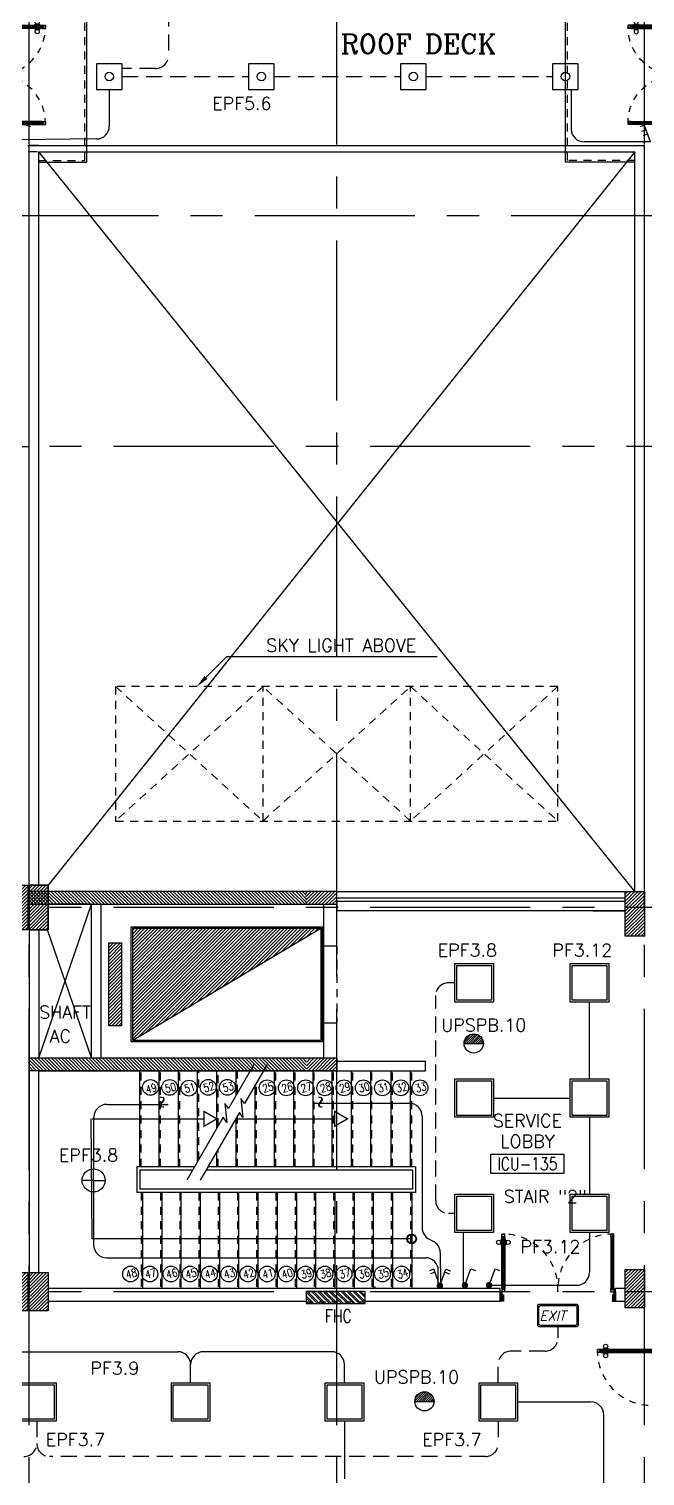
# Model space of a CAD drawing. Extents: x -0.3 to 93.5, y -1.1 to 78.4.
# Drawn here: x 41.01 to 50.62, y 34.09 to 56.69 of the extents above; entities that cross this region are included whole.
import ezdxf
from ezdxf.enums import TextEntityAlignment as Align

# ---------------------------------------------------------------- set-up
doc = ezdxf.new("R2010")
doc.units = 0
doc.header["$MEASUREMENT"] = 0
for name, pattern in [('CENTERX2', [4, 2.5, -0.5, 0.5, -0.5]), ('HIDDEN', [0.375, 0.25, -0.125]), ('HIDDEN2', [0.1875, 0.125, -0.0625])]:
    doc.linetypes.add(name, pattern=pattern)
doc.layers.get('0').update_dxf_attribs({"linetype": 'CONTINUOUS'})
for name, color, linetype in [('AXES', 11, 'CENTERX2'), ('COL', 11, 'CONTINUOUS'), ('DOOR', 7, 'CONTINUOUS'), ('E-CLINE', 2, 'CONTINUOUS'), ('E-HLINE', 2, 'HIDDEN'), ('E-LITE', 4, 'CONTINUOUS'), ('E-SWITCH', 4, 'CONTINUOUS'), ('E-TEXT', 4, 'CONTINUOUS'), ('E-TRXT', 4, 'CONTINUOUS'), ('EL-LITE', 4, 'CONTINUOUS'), ('FHC', 11, 'CONTINUOUS'), ('HAT', 11, 'CONTINUOUS'), ('HIDDEN', 11, 'HIDDEN2'), ('INSUL', 11, 'CONTINUOUS'), ('LIFTS', 11, 'CONTINUOUS'), ('RM-BOX', 11, 'CONTINUOUS'), ('RM-IND', 11, 'CONTINUOUS'), ('RM-NAME', 11, 'CONTINUOUS'), ('RM-NO', 11, 'CONTINUOUS'), ('ROOF', 11, 'CONTINUOUS'), ('SHAFT', 11, 'CONTINUOUS'), ('STR', 11, 'CONTINUOUS'), ('WALL', 11, 'CONTINUOUS')]:
    doc.layers.add(name, color=color, linetype=linetype)
doc.styles.add('ITALICC', font='italicc')
doc.styles.add('ROMANC', font='romanc', dxfattribs={"height": 0.1})
doc.styles.add('ROMANS', font='ROMANS.shx', dxfattribs={"width": 0.6})
pattern_1 = [(135, (341.528535, -18.041005), (0.0265165043, 0.0265165043), [])]
pattern_2 = [(45, (-276011.783146, -57293.012927), (-0.0265165042945, 0.0265165042945), [])]

# ---------------------------------------------------------------- blocks, each defined once
blk = doc.blocks.new('L42')
at = {"layer": 'E-LITE'}
for p, q in [((0.3, 0.3), (-0.3, 0.3)), ((-0.3, 0.3), (-0.3, -0.3)), ((0.3, -0.3), (0.3, 0.3)), ((-0.3, -0.3), (0.3, -0.3))]:
    blk.add_line(p, q, dxfattribs=at)
at = {"layer": 'E-LITE', "color": 8}
blk.add_lwpolyline([(-0.27, 0.27), (-0.27, -0.27), (0.27, -0.27), (0.27, 0.27)], close=True, dxfattribs=at)
blk = doc.blocks.new('RM1')
at = {"layer": 'RM-BOX'}
blk.add_lwpolyline([(570, -200), (-570, -200), (-570, -500), (570, -500)], close=True, dxfattribs=at)
at = {"layer": 'RM-NAME', "style": 'ROMANS'}
for tag, p in [('ROOMNAME1', (0, 324)), ('ROOMNAME2', (0, 0))]:
    blk.add_attdef(tag, text='', height=200, dxfattribs=at).set_placement(p, align=Align.MIDDLE)
at = {"layer": 'RM-NO', "style": 'ROMANS', "width": 0.8}
blk.add_attdef('ROOMNO', text='', height=200, dxfattribs=at).set_placement((0, -350), align=Align.MIDDLE)
blk = doc.blocks.new('A$C272A55A0')
at = {"layer": 'DOOR', "color": 0, "linetype": 'ByBlock'}
for p, q in [((0, 900), (0, 1050)), ((50, 1050), (0, 1050)), ((25, 950), (50, 950)), ((25, 900), (25, 950)), ((50, 950), (50, 1050)), ((1750, 950), (1750, 1050)), ((1750, 1050), (1800, 1050)), ((1775, 950), (1750, 950)), ((1775, 900), (1775, 950)), ((1800, 1050), (1800, 900)), ((0, 900), (25, 900)), ((75, 900), (25, 900)), ((25, 850), (25, 900)), ((42, 850), (25, 850)), ((58, 870), (42, 870)), ((42, 870), (42, 850)), ((58, 850), (58, 870)), ((75, 850), (58, 850)), ((75, 900), (75, 850)), ((1725, 900), (1775, 900)), ((1725, 900), (1725, 850)), ((1725, 850), (1742, 850)), ((1742, 870), (1758, 870)), ((1742, 850), (1742, 870)), ((1758, 870), (1758, 850)), ((1758, 850), (1775, 850)), ((1800, 900), (1775, 900)), ((1775, 850), (1775, 900)), ((25, 50), (42, 50)), ((25, 50), (25, 0)), ((25, 0), (75, 0)), ((75, 0), (25, 0)), ((42, 50), (42, 30)), ((42, 30), (58, 30)), ((58, 50), (75, 50)), ((58, 50), (58, 30)), ((75, 50), (75, 0)), ((1718, 160), (1709, 160)), ((1709, 95), (1709, 160)), ((1718, 95), (1709, 95)), ((1725, 173), (1718, 173)), ((1718, 173), (1718, 83)), ((1718, 95), (1718, 160)), ((1725, 83), (1718, 83)), ((1742, 50), (1725, 50)), ((1725, 50), (1725, 0)), ((1775, 0), (1725, 0)), ((1725, 0), (1775, 0)), ((1742, 50), (1742, 30)), ((1758, 30), (1742, 30)), ((1775, 50), (1758, 50)), ((1758, 50), (1758, 30)), ((1775, 173), (1782, 173)), ((1775, 83), (1782, 83)), ((1775, 50), (1775, 0)), ((1782, 173), (1782, 83)), ((1782, 160), (1791, 160)), ((1782, 95), (1782, 160)), ((1782, 95), (1791, 95)), ((1791, 95), (1791, 160))]:
    blk.add_line(p, q, dxfattribs=at)
at = {"layer": 'DOOR', "color": 9, "linetype": 'ByBlock'}
for p, q in [((50, 1050), (0, 1010)), ((50, 1050), (0, 937)), ((50, 1050), (37, 950)), ((1750, 1050), (1800, 1010)), ((1750, 1050), (1800, 937)), ((1750, 1050), (1763, 950))]:
    blk.add_line(p, q, dxfattribs=at)
at = {"layer": 'DOOR', "linetype": 'ByBlock'}
for p, q in [((25, 850), (25, 50)), ((42, 850), (42, 50)), ((58, 850), (58, 50)), ((75, 50), (75, 850)), ((1725, 50), (1725, 850)), ((1742, 850), (1742, 50)), ((1758, 850), (1758, 50)), ((1775, 850), (1775, 50))]:
    blk.add_line(p, q, dxfattribs=at)
at = {"layer": 'DOOR', "color": 0, "linetype": 'ByBlock'}
for centre in [(1676, 128), (1824, 128)]:
    blk.add_circle(centre, 32.4, dxfattribs=at)
at = {"layer": 'DOOR', "color": 9, "linetype": 'ByBlock'}
for centre, radius, start, end in [((50, 1050), 54.4, 203.2074, 270), ((50, 1050), 74.4, 227.7764, 270), ((50, 1050), 94.4, 238.0182, 270), ((50, 1050), 114, 244.0838, 257.3774), ((50, 1050), 134, 248.1598, 259.28), ((50, 1050), 154, 251.1053, 256.2858), ((50, 1050), 34.4, 180, 270), ((50, 1050), 14.4, 180, 270), ((1750, 1050), 14.4, 270, 0), ((1750, 1050), 34.4, 270, 0), ((1750, 1050), 54.4, 270, 336.7926), ((1750, 1050), 74.4, 270, 312.2236), ((1750, 1050), 94.4, 270, 301.9818), ((1750, 1050), 114, 282.6226, 295.9162), ((1750, 1050), 134, 280.72, 291.8402), ((1750, 1050), 154, 283.7142, 288.8947)]:
    blk.add_arc(centre, radius, start, end, dxfattribs=at)
at = {"layer": 'DOOR', "linetype": 'HIDDEN', "ltscale": 0.5}
for centre, start, end in [((50, 851), 268.3174, 3.2965), ((1750, 851), 176.7035, 271.6826)]:
    blk.add_arc(centre, 851, start, end, dxfattribs=at)
at = {"layer": 'WALL', "linetype": 'ByBlock'}
blk.add_line((1800, 900), (1800, 1050), dxfattribs=at)
blk = doc.blocks.new('C5V')
at = {"layer": 'HAT'}
h = blk.add_hatch(dxfattribs=at)
h.set_pattern_fill('ANSI31', color=256, scale=300, style=0)
h.set_pattern_definition([(45, (-249196.182, -54711.005), (-26.5165043, 26.5165043), [])])
h.paths.add_polyline_path([(-20, 600), (-320, 600), (-320, 300), (-20, 300)])
h.paths.add_polyline_path([(-20, 300), (-320, 300), (-320, 0), (-20, 0)])
h = blk.add_hatch(dxfattribs=at)
h.set_pattern_fill('ANSI31', color=256, scale=300, style=0)
h.set_pattern_definition([(45, (-248876.182, -54711.005), (-26.5165043, 26.5165043), [])])
h.paths.add_polyline_path([(300, 600), (0, 600), (0, 300), (300, 300)])
h.paths.add_polyline_path([(300, 300), (0, 300), (0, 0), (300, 0)])
at = {"layer": 'COL'}
for points in [[(-20, 600), (-20, 0), (-320, 0), (-320, 600)], [(300, 600), (300, 0), (0, 0), (0, 600)]]:
    blk.add_lwpolyline(points, close=True, dxfattribs=at)
blk = doc.blocks.new('C11')
at = {"layer": 'HAT'}
h = blk.add_hatch(dxfattribs=at)
h.set_pattern_fill('ANSI31', color=256, scale=300, style=0)
h.set_pattern_definition([(45, (-248556.182, -75061.005), (-26.5165043, 26.5165043), [])])
h.paths.add_polyline_path([(300, 700), (0, 700), (0, 350), (300, 350)])
h.paths.add_polyline_path([(300, 350), (0, 350), (0, 0), (300, 0)])
at = {"layer": 'COL'}
blk.add_lwpolyline([(300, 700), (300, 0), (0, 0), (0, 700)], close=True, dxfattribs=at)
blk = doc.blocks.new('C11D')
at = {"layer": 'COL', "linetype": 'ByBlock'}
for p in [(-320, 0), (0, 0)]:
    blk.add_blockref('C11', p, dxfattribs=at)
blk = doc.blocks.new('A$C1DFA4FE8')
at = {"layer": 'DOOR', "color": 0, "linetype": 'ByBlock'}
for p, q in [((0, 1631), (0, 1581)), ((0, 1581), (0, 1631)), ((50, 1631), (0, 1631)), ((30, 1614), (30, 1598)), ((50, 1614), (30, 1614)), ((50, 1598), (30, 1598)), ((50, 1631), (50, 1614)), ((50, 1598), (50, 1581)), ((750, 1614), (750, 1631)), ((750, 1631), (800, 1631)), ((770, 1614), (750, 1614)), ((750, 1581), (750, 1598)), ((750, 1598), (770, 1598)), ((770, 1598), (770, 1614)), ((950, 1656), (800, 1656)), ((800, 1656), (800, 1631)), ((800, 1581), (800, 1631)), ((800, 1631), (850, 1631)), ((850, 1631), (850, 1606)), ((850, 1606), (950, 1606)), ((950, 1606), (950, 1656)), ((50, 1581), (0, 1581)), ((800, 1581), (750, 1581)), ((0, 81), (0, 131)), ((0, 131), (0, 81)), ((50, 131), (0, 131)), ((50, 81), (0, 81)), ((30, 98), (30, 114)), ((50, 114), (30, 114)), ((50, 98), (30, 98)), ((50, 114), (50, 131)), ((50, 81), (50, 98)), ((83, 131), (83, 138)), ((173, 138), (83, 138)), ((83, 81), (83, 74)), ((173, 74), (83, 74)), ((95, 138), (95, 147)), ((95, 147), (160, 147)), ((95, 138), (160, 138)), ((95, 74), (95, 65)), ((95, 74), (160, 74)), ((95, 65), (160, 65)), ((160, 138), (160, 147)), ((160, 74), (160, 65)), ((173, 131), (173, 138)), ((173, 81), (173, 74)), ((750, 131), (750, 114)), ((800, 131), (750, 131)), ((750, 114), (770, 114)), ((750, 98), (750, 81)), ((770, 98), (750, 98)), ((750, 81), (800, 81)), ((770, 114), (770, 98)), ((800, 131), (800, 81)), ((800, 56), (800, 81)), ((800, 81), (850, 81)), ((950, 56), (800, 56)), ((850, 106), (950, 106)), ((850, 81), (850, 106)), ((950, 106), (950, 56))]:
    blk.add_line(p, q, dxfattribs=at)
at = {"layer": 'DOOR', "linetype": 'ByBlock'}
for p, q in [((750, 1631), (50, 1631)), ((750, 1614), (50, 1614)), ((750, 1598), (50, 1598)), ((50, 1581), (750, 1581)), ((50, 131), (750, 131)), ((750, 114), (50, 114)), ((750, 98), (50, 98)), ((750, 81), (50, 81))]:
    blk.add_line(p, q, dxfattribs=at)
at = {"layer": 'DOOR', "color": 9, "linetype": 'ByBlock'}
for p, q in [((950, 1606), (837, 1656)), ((950, 1606), (850, 1619)), ((950, 1606), (910, 1656)), ((950, 106), (837, 56)), ((950, 106), (850, 93)), ((950, 106), (910, 56))]:
    blk.add_line(p, q, dxfattribs=at)
at = {"layer": 'DOOR', "color": 0, "linetype": 'ByBlock'}
for centre in [(128, 179), (128, 32)]:
    blk.add_circle(centre, 32.4, dxfattribs=at)
at = {"layer": 'DOOR', "linetype": 'HIDDEN', "ltscale": 0.5}
for centre, start, end in [((752, 1606), 178.0938, 273.7249), ((752, 106), 86.2751, 181.9062)]:
    blk.add_arc(centre, 752, start, end, dxfattribs=at)
at = {"layer": 'DOOR', "color": 9, "linetype": 'ByBlock'}
for centre, radius, start, end in [((950, 1606), 154, 161.1053, 166.2858), ((950, 1606), 134, 158.1598, 169.28), ((950, 1606), 114, 154.0838, 167.3774), ((950, 1606), 94.4, 148.0182, 180), ((950, 1606), 74.4, 137.7764, 180), ((950, 1606), 54.4, 113.2074, 180), ((950, 1606), 34.4, 90, 180), ((950, 1606), 14.4, 90, 180), ((950, 106), 154, 193.7142, 198.8947), ((950, 106), 134, 190.72, 201.8402), ((950, 106), 114, 192.6226, 205.9162), ((950, 106), 94.4, 180, 211.9818), ((950, 106), 74.4, 180, 222.2236), ((950, 106), 54.4, 180, 246.7926), ((950, 106), 34.4, 180, 270), ((950, 106), 14.4, 180, 270)]:
    blk.add_arc(centre, radius, start, end, dxfattribs=at)
blk = doc.blocks.new('fe-door')
at = {"layer": 'DOOR', "color": 0, "linetype": 'ByBlock'}
for p, q in [((-900, 1775), (-900, 1725)), ((-900, 1725), (-900, 1775)), ((-850, 1775), (-900, 1775)), ((-850, 1725), (-900, 1725)), ((-870, 1758), (-870, 1742)), ((-850, 1758), (-870, 1758)), ((-850, 1742), (-870, 1742)), ((-850, 1775), (-850, 1758)), ((-850, 1742), (-850, 1725)), ((-818, 1775), (-818, 1782)), ((-728, 1782), (-818, 1782)), ((-818, 1725), (-818, 1718)), ((-728, 1718), (-818, 1718)), ((-805, 1782), (-805, 1791)), ((-805, 1791), (-740, 1791)), ((-805, 1782), (-740, 1782)), ((-805, 1718), (-805, 1709)), ((-805, 1718), (-740, 1718)), ((-805, 1709), (-740, 1709)), ((-740, 1782), (-740, 1791)), ((-740, 1718), (-740, 1709)), ((-728, 1775), (-728, 1782)), ((-728, 1725), (-728, 1718)), ((-50, 1758), (-50, 1775)), ((-50, 1775), (0, 1775)), ((-30, 1758), (-50, 1758)), ((-50, 1725), (-50, 1742)), ((-50, 1742), (-30, 1742)), ((0, 1725), (-50, 1725)), ((-30, 1742), (-30, 1758)), ((150, 1800), (0, 1800)), ((0, 1800), (0, 1775)), ((0, 1725), (0, 1775)), ((0, 1775), (150, 1775)), ((150, 1775), (150, 1800)), ((0, 75), (0, 25)), ((0, 75), (50, 75)), ((0, 0), (0, 25)), ((0, 25), (50, 25)), ((150, 25), (0, 25)), ((0, 0), (150, 0)), ((30, 58), (30, 42)), ((50, 58), (30, 58)), ((30, 42), (50, 42)), ((50, 75), (50, 58)), ((50, 42), (50, 25)), ((150, 25), (150, 0)), ((850, 58), (850, 75)), ((850, 75), (900, 75)), ((850, 58), (870, 58)), ((850, 25), (850, 42)), ((850, 42), (870, 42)), ((850, 25), (900, 25)), ((870, 42), (870, 58)), ((900, 25), (900, 75)), ((900, 75), (900, 25))]:
    blk.add_line(p, q, dxfattribs=at)
at = {"layer": 'DOOR', "linetype": 'ByBlock'}
for p, q in [((-50, 1775), (-850, 1775)), ((-50, 1758), (-850, 1758)), ((-50, 1742), (-850, 1742)), ((-850, 1725), (-50, 1725)), ((850, 75), (50, 75)), ((50, 58), (850, 58)), ((50, 42), (850, 42)), ((50, 25), (850, 25))]:
    blk.add_line(p, q, dxfattribs=at)
at = {"layer": 'DOOR', "color": 0, "linetype": 'ByBlock'}
for centre in [(-773, 1824), (-773, 1676)]:
    blk.add_circle(centre, 32.4, dxfattribs=at)
at = {"layer": 'DOOR', "linetype": 'HIDDEN', "ltscale": 0.5}
for centre, start, end in [((-49, 1750), 178.3174, 273.2965), ((49, 50), 358.3174, 93.2965)]:
    blk.add_arc(centre, 851, start, end, dxfattribs=at)
at = {"layer": 'WALL'}
for p, q in [((0, 1800), (150, 1800)), ((0, 0), (150, 0))]:
    blk.add_line(p, q, dxfattribs=at)
at = {"layer": 'WALL', "linetype": 'ByBlock'}
blk.add_line((0, 1800), (150, 1800), dxfattribs=at)
blk = doc.blocks.new('EXIT')
at = {"layer": 'E-LITE', "color": 4}
for p, q in [((-0.32, 0.15), (-0.32, -0.15)), ((0.3, 0.17), (-0.3, 0.17)), ((0.32, -0.15), (0.32, 0.15)), ((-0.3, -0.17), (0.3, -0.17))]:
    blk.add_line(p, q, dxfattribs=at)
at = {"layer": 'E-LITE', "color": 8}
for p, q in [((-0.3, 0.13), (-0.3, -0.13)), ((0.28, 0.15), (-0.28, 0.15)), ((0.3, -0.13), (0.3, 0.13)), ((-0.28, -0.15), (0.28, -0.15))]:
    blk.add_line(p, q, dxfattribs=at)
at = {"layer": 'E-LITE', "color": 4}
for centre, start, end in [((-0.3, 0.15), 90, 180), ((0.3, 0.15), 360, 90), ((-0.3, -0.15), 180, 270), ((0.3, -0.15), 270, 0)]:
    blk.add_arc(centre, 0.02, start, end, dxfattribs=at)
at = {"layer": 'E-LITE', "color": 8}
for centre, start, end in [((-0.28, 0.13), 90, 180), ((0.28, 0.13), 0, 90), ((-0.28, -0.13), 180, 270), ((0.28, -0.13), 270, 0)]:
    blk.add_arc(centre, 0.02, start, end, dxfattribs=at)
at = {"layer": 'E-LITE', "color": 5, "style": 'ITALICC'}
blk.add_text('EXIT', height=0.15, dxfattribs=at).set_placement((-0.284, -0.078))
blk = doc.blocks.new('2G2W')
for p, q in [((0, 0), (0.517, 0.188)), ((0, 0), (0.517, -0.188)), ((0.423, 0.154), (0.372, 0.295)), ((0.517, 0.188), (0.466, 0.329)), ((0.423, -0.154), (0.372, -0.295)), ((0.517, -0.188), (0.466, -0.329))]:
    blk.add_line(p, q)
at = {"const_width": 0.1}
blk.add_lwpolyline([(-0.05, 0, 1), (0.05, 0, 1)], format="xyb", close=True, dxfattribs=at)
blk = doc.blocks.new('1G1W')
for p, q in [((0, 0), (0.55, 0)), ((0.55, 0), (0.55, -0.15))]:
    blk.add_line(p, q)
at = {"const_width": 0.1}
blk.add_lwpolyline([(-0.05, 0, 1), (0.05, 0, 1)], format="xyb", close=True, dxfattribs=at)
blk = doc.blocks.new('EL')
at = {"layer": 'EL-LITE'}
h = blk.add_hatch(dxfattribs=at)
h.set_pattern_fill('ANSI31', color=4, scale=0.2, style=0)
h.set_pattern_definition([(45, (587.071197, 567.777136), (-0.0176776695, 0.0176776695), [])])
h.paths.add_polyline_path([(0.15, 0, 1), (-0.15, 0)])
at = {"layer": 'EL-LITE', "color": 4}
blk.add_line((-0.15, 0), (0.15, 0), dxfattribs=at)
blk.add_circle((0, 0), 0.15, dxfattribs=at)

msp = doc.modelspace()

# ---------------------------------------------------------------- hatches: boundary and pattern name
at = {"layer": 'FHC', "linetype": 'ByBlock', "ltscale": 0.3}
h = msp.add_hatch(dxfattribs=at)
h.set_pattern_fill('ANSI32', color=11, scale=175, style=0)
h.set_pattern_definition([(135, (278.453535, 5.733995), (0.046403883, 0.046403883), []), (135, (278.4226, 5.733995), (0.046403883, 0.046403883), [])])
h.paths.add_polyline_path([(45.3374, 36.785), (45.3374, 36.975), (46.2574, 36.975), (46.2574, 36.785)])
h.paths.add_polyline_path([(46.47, 36.3639), (46.47, 36.7847), (46.2075, 36.7847), (46.2075, 36.3639)], flags=9)
at = {"layer": 'HAT'}
h = msp.add_hatch(dxfattribs=at)
h.set_pattern_fill('ANSI31', color=256, scale=0.3, style=0)
h.set_pattern_definition(pattern_1)
h.paths.add_polyline_path([(45.3374, 43.22), (45.3374, 43.02), (41.0124, 43.02), (41.0124, 43.22)])
h = msp.add_hatch(dxfattribs=at)
h.set_pattern_fill('ANSI31', color=256, scale=0.3, style=0)
h.set_pattern_definition(pattern_2)
h.paths.add_polyline_path([(45.8124, 43.22), (45.3281, 43.22), (45.3281, 43.02), (45.8124, 43.02), (45.8124, 43.0807)])
h = msp.add_hatch(dxfattribs=at)
h.set_pattern_fill('ANSI31', color=256, scale=0.3, style=0)
h.set_pattern_definition(pattern_2)
h.paths.add_polyline_path([(43.4124, 42.645), (42.6312, 42.645), (42.6312, 41.77), (43.4124, 41.77)])
h.paths.add_polyline_path([(44.6124, 42.645), (43.4124, 42.645), (43.4124, 41.77), (44.0961, 41.77), (44.6124, 42.0781)])
h.paths.add_polyline_path([(43.4124, 41.77), (42.6312, 41.77), (42.6312, 40.8959), (43.4124, 41.362)])
h.paths.add_polyline_path([(44.0961, 41.77), (43.4124, 41.77), (43.4124, 41.362)])
h.paths.add_polyline_path([(45.5624, 42.645), (44.6124, 42.645), (44.6124, 42.0781)])
h.paths.add_polyline_path([(44.2511, 41.6614), (44.2511, 41.9786), (44.4311, 41.9786), (44.4311, 41.6614)], flags=9)
h = msp.add_hatch(dxfattribs=at)
h.set_pattern_fill('ANSI31', color=256, scale=0.3, style=0)
h.set_pattern_definition(pattern_2)
h.paths.add_polyline_path([(42.4562, 41.77), (42.2562, 41.77), (42.2562, 41.12), (42.4562, 41.12)])
h.paths.add_polyline_path([(42.4562, 42.42), (42.2562, 42.42), (42.2562, 41.77), (42.4562, 41.77)])
h = msp.add_hatch(dxfattribs=at)
h.set_pattern_fill('ANSI31', color=256, scale=0.3, style=0)
h.set_pattern_definition(pattern_1)
h.paths.add_polyline_path([(41.0124, 40.42), (41.0124, 40.62), (45.3374, 40.62), (45.3374, 40.42)])
h = msp.add_hatch(dxfattribs=at)
h.set_pattern_fill('ANSI31', color=256, scale=0.3, style=0)
h.set_pattern_definition(pattern_2)
h.paths.add_polyline_path([(45.8124, 40.62), (45.339, 40.62), (45.339, 40.57), (45.8124, 40.57)])
h.paths.add_polyline_path([(45.8124, 40.57), (45.339, 40.57), (45.339, 40.42), (45.8124, 40.42)])
h = msp.add_hatch(dxfattribs=at)
h.set_pattern_fill('ANSI31', color=256, scale=0.3, style=0)
h.set_pattern_definition([(45, (-250.22383, -18.041005), (-0.0265165043, 0.0265165043), [])])
h.paths.add_polyline_path([(50.6124, 37.32), (50.3124, 37.32), (50.3124, 36.97), (50.6124, 36.97)])
h.paths.add_polyline_path([(50.6124, 36.97), (50.3124, 36.97), (50.3124, 36.72), (50.6124, 36.72)])

# ---------------------------------------------------------------- linework, layer by layer
at = {"layer": 'AXES'}
for p, q in [((45.8124, -1.1143), (45.8124, 77.6984)), ((41.0124, -1.1143), (41.0124, 77.3484)), ((50.6124, -1.1143), (50.6124, 77.3484)), ((83.0324, 53.77), (40.7424, 53.77)), ((24.7924, 50.17), (41.0124, 50.17)), ((92.8324, 50.17), (40.7424, 50.17)), ((92.8324, 42.97), (24.7924, 42.97)), ((92.8324, 42.97), (40.7424, 42.97)), ((92.8324, 36.97), (40.7424, 36.97))]:
    msp.add_line(p, q, dxfattribs=at)
at = {"layer": 'COL'}
for points in [[(41.0124, 43.22), (41.0124, 43.02), (45.8124, 43.02), (45.8124, 43.22)], [(45.8124, 40.42), (41.0124, 40.42), (41.0124, 40.62), (45.8124, 40.62)], [(50.6124, 37.32), (50.6124, 36.72), (50.3124, 36.72), (50.3124, 37.32)]]:
    msp.add_lwpolyline(points, close=True, dxfattribs=at)
at = {"layer": 'E-CLINE', "color": 4}
for p, q in [((49.4716, 55.745), (49.4716, 55.1247)), ((50.7064, 54.9247), (49.6716, 54.9247)), ((49.7561, 40.2944), (49.7561, 41.4944)), ((42.225, 39.8964), (43.1838, 39.8964)), ((48.2561, 39.9944), (49.4561, 39.9944)), ((42.025, 38.8894), (42.025, 39.6964)), ((49.7561, 39.6944), (49.7561, 38.4944)), ((42.0203, 38.5288), (42.0203, 37.7018)), ((42.2203, 37.5018), (47.1969, 37.5018)), ((47.3969, 37.0645), (47.3969, 37.3018))]:
    msp.add_line(p, q, dxfattribs=at)
at = {"layer": 'E-CLINE', "color": 4, "linetype": 'ByBlock'}
for p, q in [((38.9329, 36.0334), (43.3329, 36.0334)), ((45.7329, 36.0334), (43.7329, 36.0334)), ((43.5329, 35.549), (43.5329, 35.8334)), ((43.5329, 35.549), (43.5329, 35.8334)), ((45.9329, 35.549), (45.9329, 35.8334))]:
    msp.add_line(p, q, dxfattribs=at)
at = {"layer": 'E-CLINE', "color": 4}
for centre, start, end in [((49.6716, 55.1247), 180, 270), ((42.225, 39.6964), 90, 180), ((42.2203, 37.7018), 180, 270), ((47.1969, 37.3018), 0, 90)]:
    msp.add_arc(centre, 0.2, start, end, dxfattribs=at)
at = {"layer": 'E-CLINE', "color": 4, "linetype": 'ByBlock'}
for centre, start, end in [((43.3329, 35.8334), 0, 90), ((43.7329, 35.8334), 90, 180), ((43.7329, 35.8334), 90, 180), ((45.7329, 35.8334), 0, 90)]:
    msp.add_arc(centre, 0.2, start, end, dxfattribs=at)
at = {"layer": 'E-HLINE', "color": 4}
for p, q in [((43.1874, 58.1036), (43.1874, 56.2713)), ((42.9874, 56.0713), (42.4642, 56.0713)), ((42.4642, 55.945), (44.4363, 55.945)), ((44.8363, 55.945), (46.8084, 55.945)), ((47.2084, 55.945), (49.1805, 55.945)), ((47.3561, 38.3944), (47.3561, 41.5944)), ((47.6561, 41.7944), (47.5561, 41.7944)), ((47.6561, 38.1944), (47.5561, 38.1944)), ((49.2624, 36.43), (49.2624, 36.2434)), ((49.0624, 36.0434), (48.5329, 36.0434)), ((48.3329, 35.549), (48.3329, 35.8434)), ((41.1329, 34.949), (41.1329, 34.599)), ((48.3329, 34.949), (48.3329, 34.599)), ((48.1329, 34.399), (41.3329, 34.399))]:
    msp.add_line(p, q, dxfattribs=at)
for centre, start, end in [((42.9874, 56.2713), 270, 0), ((47.5561, 41.5944), 90, 180), ((47.5561, 38.3944), 180, 270), ((49.0624, 36.2434), 270, 0), ((48.5329, 35.8434), 90, 180), ((40.9329, 34.599), 270, 0), ((41.3329, 34.599), 180, 270), ((48.1329, 34.599), 270, 0)]:
    msp.add_arc(centre, 0.2, start, end, dxfattribs=at)
at = {"layer": 'E-LITE'}
for q in [(42.0203, 38.8895), (41.84, 38.7091), (42.2007, 38.7091), (42.0203, 38.5288)]:
    msp.add_line((42.0203, 38.7091), q, dxfattribs=at)
for points in [[(42.4642, 56.145), (42.0642, 56.145), (42.0642, 55.745), (42.4642, 55.745)], [(44.8363, 56.145), (44.4363, 56.145), (44.4363, 55.745), (44.8363, 55.745)], [(47.2084, 56.145), (46.8084, 56.145), (46.8084, 55.745), (47.2084, 55.745)], [(49.5805, 56.145), (49.1805, 56.145), (49.1805, 55.745), (49.5805, 55.745)]]:
    msp.add_lwpolyline(points, close=True, dxfattribs=at)
for centre, radius in [((42.2642, 55.945), 0.0667), ((44.6363, 55.945), 0.0667), ((47.0084, 55.945), 0.0667), ((49.3805, 55.945), 0.0667), ((42.0203, 38.7091), 0.1804)]:
    msp.add_circle(centre, radius, dxfattribs=at)
at = {"layer": 'E-SWITCH', "color": 4}
for p, q in [((42.2642, 55.745), (42.2642, 55.17)), ((40.9644, 55.1926), (41.0349, 55.1669)), ((50.6123, 55.1831), (50.5419, 55.1574)), ((50.7064, 54.9247), (50.6123, 55.1831)), ((42.0665, 54.97), (40.8622, 54.9564)), ((50.6376, 55.1136), (50.5671, 55.088)), ((50.6629, 55.0442), (50.5924, 55.0185)), ((47.7895, 37.0791), (47.7895, 37.8944)), ((49.7561, 37.8944), (49.7561, 37.2706)), ((48.1881, 37.0706), (49.5561, 37.0706)), ((48.6329, 35.249), (49.7773, 35.249)), ((49.9773, 33.6802), (49.9773, 35.049))]:
    msp.add_line(p, q, dxfattribs=at)
at = {"layer": 'E-SWITCH', "linetype": 'ByBlock', "ltscale": 0.3}
for p, q in [((45.4424, 39.9124), (46.9444, 39.9124)), ((47.1444, 39.7124), (47.1444, 37.9697)), ((47.2569, 37.7899), (47.3141, 37.762)), ((47.4266, 37.5837), (47.4305, 37.088)), ((45.9329, 34.949), (45.9329, 34.0492))]:
    msp.add_line(p, q, dxfattribs=at)
at = {"layer": 'E-SWITCH', "color": 4}
for centre, start, end in [((42.0642, 55.17), 270.64592, 0), ((49.5561, 37.2706), 270, 0), ((49.7773, 35.049), 0, 90)]:
    msp.add_arc(centre, 0.2, start, end, dxfattribs=at)
at = {"layer": 'E-SWITCH', "linetype": 'ByBlock', "ltscale": 0.3}
for centre, start, end in [((46.9444, 39.7124), 0, 90), ((47.3444, 37.9697), 180, 244.04226), ((47.2266, 37.5822), 0.45076, 64.04226)]:
    msp.add_arc(centre, 0.2, start, end, dxfattribs=at)
at = {"layer": 'FHC', "color": 250, "linetype": 'HIDDEN', "ltscale": 0.25}
msp.add_line((45.3374, 36.81), (46.2574, 36.81), dxfattribs=at)
at = {"layer": 'FHC', "linetype": 'ByBlock', "ltscale": 0.3}
msp.add_lwpolyline([(46.2574, 36.975), (45.3374, 36.975), (45.3374, 36.785), (46.2574, 36.785)], close=True, dxfattribs=at)
at = {"layer": 'HIDDEN'}
for p, q in [((49.2624, 46.42), (42.3624, 46.42)), ((42.3624, 46.42), (42.3624, 44.32)), ((44.6624, 46.42), (42.3624, 44.32)), ((42.3624, 46.42), (44.6624, 44.32)), ((46.9624, 44.32), (44.6624, 46.42)), ((44.6624, 44.32), (46.9624, 46.42)), ((44.6624, 44.32), (44.6624, 46.42)), ((44.6624, 44.32), (44.6624, 46.42)), ((49.2624, 46.42), (46.9624, 44.32)), ((46.9624, 46.42), (49.2624, 44.32)), ((46.9624, 44.32), (46.9624, 46.42)), ((46.9624, 44.32), (46.9624, 46.42)), ((49.2624, 44.32), (49.2624, 46.42)), ((42.3624, 44.32), (49.2624, 44.32)), ((45.8124, 42.37), (45.8124, 41.17))]:
    msp.add_line(p, q, dxfattribs=at)
at = {"layer": 'INSUL'}
for p, q in [((45.8124, 43.12), (50.3124, 43.12)), ((45.8124, 43.07), (50.3124, 43.07))]:
    msp.add_line(p, q, dxfattribs=at)
at = {"layer": 'LIFTS'}
for p, q in [((42.6062, 40.87), (42.6062, 42.67)), ((42.6062, 42.67), (45.5874, 42.67)), ((42.6312, 40.895), (42.6312, 42.645)), ((42.6312, 42.645), (45.5624, 42.645)), ((42.6312, 40.8959), (45.5624, 42.645)), ((45.5624, 42.645), (45.5624, 40.895)), ((45.5874, 42.67), (45.5874, 40.87)), ((45.6124, 41.17), (45.6124, 42.37)), ((45.5874, 40.87), (42.6062, 40.87)), ((45.5624, 40.895), (42.6312, 40.895))]:
    msp.add_line(p, q, dxfattribs=at)
msp.add_lwpolyline([(42.4562, 41.12), (42.2562, 41.12), (42.2562, 42.42), (42.4562, 42.42)], close=True, dxfattribs=at)
at = {"layer": 'RM-IND'}
for p, q in [((43.7714, 46.5611), (44.0999, 46.8879)), ((44.0999, 46.8879), (44.6128, 46.8879)), ((44.6128, 46.8879), (47.3795, 46.8879))]:
    msp.add_line(p, q, dxfattribs=at)
msp.add_solid([(43.7949, 46.5374), (43.7479, 46.5847), (43.6296, 46.42)], dxfattribs=at)
at = {"layer": 'ROOF'}
for p, q in [((40.9924, 54.87), (50.6124, 54.87)), ((41.1424, 54.77), (40.9979, 54.77)), ((41.0124, 43.22), (41.0124, 54.87)), ((41.1624, 54.87), (41.0124, 54.87)), ((41.1624, 43.32), (41.1624, 54.77)), ((41.1624, 54.77), (50.4624, 54.77)), ((50.4624, 43.22), (50.4624, 54.77)), ((50.6124, 43.22), (50.6124, 54.87))]:
    msp.add_line(p, q, dxfattribs=at)
at = {"layer": 'SHAFT'}
for p, q in [((50.4624, 43.22), (41.1624, 54.77)), ((50.4624, 54.77), (41.3124, 43.32)), ((41.1624, 40.62), (41.9874, 43.02)), ((41.9874, 40.62), (41.2999, 42.62))]:
    msp.add_line(p, q, dxfattribs=at)
at = {"layer": 'STR'}
for p, q in [((44.5198, 40.5195), (44.1221, 39.8307)), ((44.7268, 40.5195), (44.3736, 39.9077)), ((42.7424, 38.92), (42.7424, 40.42)), ((43.0424, 38.92), (43.0424, 40.42)), ((43.3424, 38.92), (43.3424, 40.42)), ((43.6424, 38.9997), (43.6424, 40.42)), ((43.9424, 39.5193), (43.9424, 40.42)), ((44.2424, 40.0389), (44.2424, 40.42)), ((44.8424, 38.92), (44.8424, 40.42)), ((45.1424, 38.92), (45.1424, 40.42)), ((45.4424, 38.92), (45.4424, 40.42)), ((45.7424, 38.92), (45.7424, 40.42)), ((46.0424, 38.92), (46.0424, 40.42)), ((46.3424, 38.92), (46.3424, 40.42)), ((46.6624, 38.92), (46.6624, 40.42)), ((46.9624, 38.92), (46.9624, 40.42)), ((44.5424, 38.92), (44.5424, 40.1999)), ((44.2948, 39.7711), (43.6835, 38.7123)), ((41.9762, 39.67), (41.9924, 37.795)), ((41.9962, 39.67), (43.7424, 39.67)), ((44.0433, 39.6941), (43.4764, 38.7123)), ((44.2424, 38.92), (44.2424, 39.6803)), ((44.2424, 39.67), (45.7797, 39.67)), ((43.9424, 38.92), (43.9424, 39.1607)), ((42.6924, 38.92), (42.6924, 38.52)), ((43.5963, 38.92), (42.6924, 38.92)), ((42.7424, 38.87), (42.7424, 38.57)), ((43.5675, 38.87), (42.7424, 38.87)), ((46.9924, 38.87), (43.7745, 38.87)), ((47.0424, 38.92), (43.8034, 38.92)), ((46.9924, 38.87), (46.9924, 38.57)), ((47.0424, 38.92), (47.0424, 38.52)), ((47.0424, 38.52), (42.6924, 38.52)), ((46.9924, 38.57), (42.7424, 38.57)), ((42.7824, 38.52), (42.7824, 37.02)), ((43.0824, 38.52), (43.0824, 37.02)), ((43.3824, 38.52), (43.3824, 37.02)), ((43.6824, 38.52), (43.6824, 37.02)), ((43.9824, 38.52), (43.9824, 37.02)), ((44.2824, 38.52), (44.2824, 37.02)), ((44.5824, 38.52), (44.5824, 37.02)), ((44.8824, 38.52), (44.8824, 37.02)), ((45.1824, 38.52), (45.1824, 37.02)), ((45.1824, 38.52), (45.1824, 37.02)), ((45.4824, 38.52), (45.4824, 37.02)), ((45.7824, 38.52), (45.7824, 37.02)), ((46.0824, 38.52), (46.0824, 37.02)), ((46.3824, 38.52), (46.3824, 37.02)), ((46.6824, 38.52), (46.6824, 37.02)), ((46.9824, 38.52), (46.9824, 37.02)), ((46.9794, 37.795), (41.9924, 37.795))]:
    msp.add_line(p, q, dxfattribs=at)
at = {"layer": 'STR', "linetype": 'HIDDEN2'}
for p, q in [((42.7624, 38.92), (42.7624, 40.42)), ((43.0624, 38.92), (43.0624, 40.42)), ((43.3624, 38.92), (43.3624, 40.42)), ((43.6624, 39.0343), (43.6624, 40.42)), ((43.9624, 39.554), (43.9624, 40.42)), ((44.2624, 40.0736), (44.2624, 40.42)), ((44.5624, 38.92), (44.5624, 40.2346)), ((44.8624, 38.92), (44.8624, 40.42)), ((45.1624, 38.92), (45.1624, 40.42)), ((45.4624, 38.92), (45.4624, 40.42)), ((45.7624, 38.92), (45.7624, 40.42)), ((46.0624, 38.92), (46.0624, 40.42)), ((46.3624, 38.92), (46.3624, 40.42)), ((46.6824, 38.92), (46.6824, 40.42)), ((46.9824, 38.92), (46.9824, 40.42)), ((44.2624, 38.92), (44.2624, 39.7149)), ((43.9624, 38.92), (43.9624, 39.1953)), ((42.7624, 38.52), (42.7624, 37.02)), ((43.0624, 38.52), (43.0624, 37.02)), ((43.3624, 38.52), (43.3624, 37.02)), ((43.6624, 38.52), (43.6624, 37.02)), ((43.9624, 38.52), (43.9624, 37.02)), ((44.2624, 38.52), (44.2624, 37.02)), ((44.5624, 38.52), (44.5624, 37.02)), ((44.8624, 38.52), (44.8624, 37.02)), ((45.1624, 38.52), (45.1624, 37.02)), ((45.1624, 38.52), (45.1624, 37.02)), ((45.4624, 38.52), (45.4624, 37.02)), ((45.7624, 38.52), (45.7624, 37.02)), ((46.0624, 38.52), (46.0624, 37.02)), ((46.3624, 38.52), (46.3624, 37.02)), ((46.6624, 38.52), (46.6624, 37.02)), ((46.9624, 38.52), (46.9624, 37.02))]:
    msp.add_line(p, q, dxfattribs=at)
at = {"layer": 'STR'}
for points in [[(41.1609, 54.6059), (41.9124, 54.6059), (41.9124, 57.2409), (41.1609, 57.2409)], [(50.4609, 54.6059), (49.3823, 54.6059), (49.3823, 57.2409), (50.4609, 57.2409)], [(44.1221, 39.8307), (44.0674, 39.9082), (44.0966, 39.6138), (44.0433, 39.6941)], [(44.3736, 39.9077), (44.3189, 39.9852), (44.3481, 39.6908), (44.2948, 39.7711)]]:
    msp.add_lwpolyline(points, dxfattribs=at)
at = {"layer": 'STR', "linetype": 'HIDDEN2'}
for points in [[(41.1609, 54.6359), (41.8824, 54.6359), (41.8824, 57.2109), (41.1609, 57.2109)], [(50.4609, 54.6359), (49.4123, 54.6359), (49.4123, 57.2109), (50.4609, 57.2109)]]:
    msp.add_lwpolyline(points, dxfattribs=at)
at = {"layer": 'STR', "const_width": 0.0215}
for points in [[(43.7424, 39.5545), (43.7424, 39.7855), (43.9424, 39.67)], [(45.7797, 39.5545), (45.7797, 39.7855), (45.9797, 39.67)]]:
    msp.add_lwpolyline(points, close=True, dxfattribs=at)
at = {"layer": 'STR', "color": 11}
for centre in [(42.9067, 40.1606), (43.2067, 40.1606), (43.5067, 40.1496), (43.8067, 40.1611), (44.1067, 40.1611), (44.7267, 40.1548), (45.0267, 40.1548), (45.3267, 40.1548), (45.6267, 40.1548), (45.9267, 40.1548), (46.2267, 40.1548), (46.5267, 40.1548), (46.8114, 40.1548), (47.1114, 40.1548), (42.5962, 37.2475), (42.8962, 37.2475), (43.2265, 37.2475), (43.5265, 37.2475), (43.8265, 37.2475), (44.1265, 37.2475), (44.4265, 37.2475), (44.7265, 37.2475), (45.0265, 37.2475), (45.3265, 37.2475), (45.6265, 37.2475), (45.9265, 37.2475), (46.2265, 37.2475), (46.5265, 37.2475), (46.8265, 37.2475)]:
    msp.add_circle(centre, 0.1232, dxfattribs=at)
at = {"layer": 'STR'}
for radius in [0.075, 0.065]:
    msp.add_circle((46.9794, 37.795), radius, dxfattribs=at)
at = {"layer": 'WALL', "linetype": 'ByBlock', "ltscale": 0.3}
for p, q in [((41.3124, 43.32), (41.0124, 43.32)), ((41.0124, 43.32), (41.0124, 42.62)), ((41.3124, 42.62), (41.3124, 43.32)), ((45.8124, 43.0807), (45.8124, 42.92)), ((41.0124, 42.62), (41.3124, 42.62)), ((47.1994, 40.42), (47.1994, 40.57))]:
    msp.add_line(p, q, dxfattribs=at)
at = {"layer": 'WALL'}
for p, q in [((45.8124, 43.22), (50.3124, 43.22)), ((41.0124, 43.02), (41.0124, 36.92)), ((41.9874, 40.62), (41.9874, 43.02)), ((42.1374, 40.62), (42.1374, 43.02)), ((45.6124, 42.37), (45.6124, 43.02)), ((45.8124, 42.37), (45.8124, 42.92)), ((50.3124, 42.92), (45.8124, 42.92)), ((49.8124, 42.92), (50.3124, 42.92)), ((41.1624, 42.62), (41.1624, 40.62)), ((45.6124, 42.37), (45.8124, 42.37)), ((45.6124, 40.62), (45.6124, 41.17)), ((45.6124, 41.17), (45.8124, 41.17)), ((45.8124, 40.57), (45.8124, 41.17)), ((45.8124, 40.57), (47.1994, 40.57)), ((41.1624, 37.27), (41.1624, 40.42)), ((41.1624, 40.42), (47.1994, 40.42)), ((48.3624, 37.02), (41.3124, 37.02)), ((45.3374, 36.975), (45.3374, 36.8077)), ((46.2574, 36.809), (46.2574, 36.974)), ((48.3624, 36.82), (48.3624, 37.02)), ((50.1624, 36.82), (50.1624, 37.02)), ((50.3124, 37.02), (50.1624, 37.02)), ((45.3374, 36.82), (41.3124, 36.82)), ((48.3624, 36.82), (46.2574, 36.82)), ((50.3124, 36.82), (50.1624, 36.82))]:
    msp.add_line(p, q, dxfattribs=at)
at = {"layer": 'WALL', "color": 9, "linetype": 'ByBlock'}
msp.add_line((46.4121, 37.02), (46.4121, 37.0513), dxfattribs=at)
at = {"layer": 'WALL', "linetype": 'ByBlock', "ltscale": 0.3}
msp.add_lwpolyline([(41.1624, 42.62), (41.1624, 40.62), (41.9874, 40.62), (41.9874, 43.02), (41.3124, 43.02)], dxfattribs=at)
msp.add_lwpolyline([(41.0124, 37.27), (41.3124, 37.27), (41.3124, 36.67), (41.0124, 36.67)], close=True, dxfattribs=at)

# ---------------------------------------------------------------- block references
at = {"layer": 'COL', "linetype": 'ByBlock', "xscale": 0.0009999999892897904, "yscale": 0.000999999996565748, "zscale": 0.001}
for name, p in [('C11D', (41.0124, 42.62)), ('C11', (50.3124, 42.52)), ('C5V', (41.0124, 36.67))]:
    msp.add_blockref(name, p, dxfattribs=at)
at = {"layer": 'DOOR', "color": 0, "linetype": 'ByBlock', "yscale": 0.000999999996565748, "zscale": 0.001, "rotation": 180}
for name, p, xscale in [('A$C1DFA4FE8', (41.268, 56.8259), 0.0009999999892897904), ('A$C1DFA4FE8', (50.3567, 56.8259), -0.0009999999892897904), ('A$C272A55A0', (50.1624, 37.8704), 0.0009999999892897904)]:
    msp.add_blockref(name, p, dxfattribs=dict(at, xscale=xscale))
at = {"layer": 'DOOR', "color": 0, "linetype": 'ByBlock', "ltscale": 0.3, "xscale": 0.0009999999892897904, "yscale": 0.000999999996565748, "zscale": 0.001}
msp.add_blockref('fe-door', (50.7803, 34.295), dxfattribs=at)
at = {"layer": 'E-LITE', "xscale": -1}
for p in [(47.9561, 41.7944), (49.7561, 41.7944), (47.9561, 39.9944), (49.7561, 39.9944), (47.9561, 38.1944), (49.7561, 38.1944)]:
    msp.add_blockref('L42', p, dxfattribs=at)
at = {"layer": 'E-LITE'}
for name, p in [('EL', (47.9499, 40.8471)), ('EXIT', (49.2624, 36.6)), ('EL', (47.1809, 35.2585))]:
    msp.add_blockref(name, p, dxfattribs=at)
at = {"layer": 'E-LITE', "xscale": -1, "rotation": 90}
for p in [(41.1329, 35.249), (41.1329, 35.249), (43.5329, 35.249), (45.9329, 35.249), (48.3329, 35.249)]:
    msp.add_blockref('L42', p, dxfattribs=at)
at = {"layer": 'E-SWITCH', "color": 4, "yscale": 0.5, "zscale": 0.5}
for name, p, xscale, rotation in [('2G2W', (47.4219, 37.0645), 0.5, 90), ('1G1W', (47.813, 37.0706), 0.5000000000102051, 70.07810638455146), ('1G1W', (48.1881, 37.0706), 0.5000000000102051, 70.07810638455146)]:
    msp.add_blockref(name, p, dxfattribs=dict(at, xscale=xscale, rotation=rotation))
at = {"layer": 'RM-NAME'}
ref = msp.add_blockref('RM1', (48.7868, 39.318), dxfattribs=dict(at, xscale=-0.0009999999892897904, yscale=0.000999999996565748, zscale=0.001))
ref.add_attrib('ROOMNO', 'ICU-135', dxfattribs={"layer": 'RM-NO', "height": 0.2, "style": 'ROMANS', "width": 0.8}).set_placement((48.7868, 38.968), align=Align.MIDDLE)
ref.add_attrib('ROOMNAME2', 'LOBBY', dxfattribs={"height": 0.2, "style": 'ROMANS'}).set_placement((48.7868, 39.318), align=Align.MIDDLE)
ref.add_attrib('ROOMNAME1', 'SERVICE', dxfattribs={"height": 0.2, "style": 'ROMANS'}).set_placement((48.7868, 39.6418), align=Align.MIDDLE)

# ---------------------------------------------------------------- texts
at = {"layer": 'E-TEXT', "color": 4, "style": 'ROMANS'}
for s, p in [('EPF5.6', (43.8691, 55.4248)), ('EPF3.8', (47.3874, 42.2032)), ('PF3.12', (49.1758, 42.2032)), ('EPF3.8', (41.4773, 39.0036)), ('PF3.12', (48.679, 37.5739)), ('  PF3.9', (41.6942, 35.6763)), ('EPF3.7', (41.2729, 34.5615)), ('EPF3.7', (47.1453, 34.5615))]:
    msp.add_text(s, height=0.2, dxfattribs=at).set_placement(p)
for p in [(43.0027, 40.0364), (45.4708, 40.0364)]:
    msp.add_text('~', height=0.2, rotation=270, dxfattribs=at).set_placement(p)
at = {"layer": 'E-TRXT', "color": 4, "style": 'ROMANS'}
for p in [(47.4416, 41.0333), (46.393, 35.5379)]:
    msp.add_text('UPSPB.10', height=0.2, dxfattribs=at).set_placement(p)
at = {"layer": 'FHC', "color": 2, "style": 'ROMANS', "width": 0.8}
msp.add_text('FHC', height=0.2, dxfattribs=at).set_placement((45.6276, 36.491))
at = {"layer": 'RM-NAME'}
for s, height, style, p in [('ROOF DECK', 0.3, 'ROMANC', (47.0821, 56.457)), ('SHAFT', 0.2, 'ROMANS', (41.5722, 41.3356)), ('AC', 0.2, 'ROMANS', (41.4999, 40.9609)), ('STAIR "2"', 0.2, 'ROMANS', (49.0652, 38.4575))]:
    msp.add_text(s, height=height, dxfattribs=dict(at, style=style)).set_placement(p, align=Align.MIDDLE)
at = {"layer": 'RM-NAME', "style": 'ROMANS'}
msp.add_text('SKY LIGHT ABOVE', height=0.2, dxfattribs=at).set_placement((44.7128, 47.0629), align=Align.MIDDLE_LEFT)
at = {"layer": 'STR', "color": 9, "style": 'ROMANS', "width": 0.8}
for s, p in [('50', (43.2196, 40.156)), ('51', (43.5196, 40.156)), ('52', (43.8196, 40.1675)), ('53', (44.1196, 40.1675)), ('25', (44.7396, 40.1612)), ('26', (45.0396, 40.1612)), ('27', (45.3396, 40.1612)), ('28', (45.6396, 40.1612)), ('29', (45.9396, 40.1612)), ('30', (46.2396, 40.1612)), ('31', (46.5396, 40.1612)), ('32', (46.8244, 40.1612)), ('33', (47.1244, 40.1612)), ('49', (42.9196, 40.1445)), ('48', (42.6091, 37.254)), ('47', (42.9091, 37.254)), ('46', (43.2394, 37.254)), ('45', (43.5394, 37.254)), ('44', (43.8394, 37.254)), ('43', (44.1394, 37.254)), ('42', (44.4394, 37.254)), ('41', (44.7394, 37.254)), ('40', (45.0394, 37.254)), ('39', (45.3394, 37.254)), ('38', (45.6394, 37.254)), ('37', (45.9394, 37.254)), ('36', (46.2394, 37.254)), ('35', (46.5394, 37.254)), ('34', (46.8394, 37.254))]:
    msp.add_text(s, height=0.125, rotation=15, dxfattribs=at).set_placement(p, align=Align.MIDDLE)

doc.saveas('drawing.dxf')
